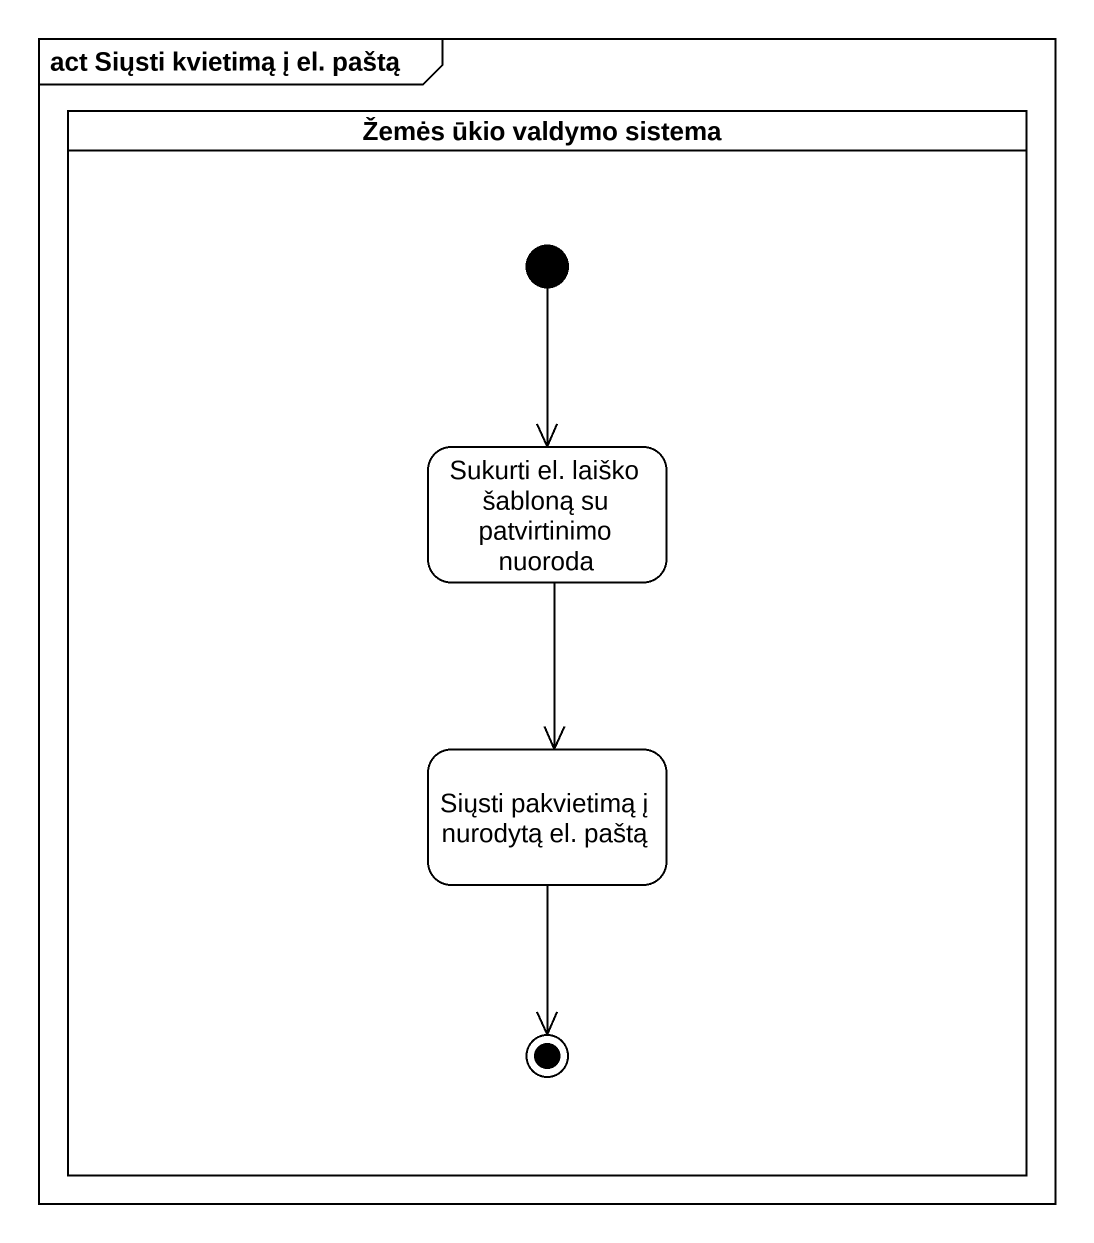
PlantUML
@startuml
mainframe act Siųsti kvietimą į el. paštą
hide empty description
state "Žemės ūkio valdymo sistema" as Žemės_ūkio_valdymo_sistema <<partition>> {
  state "Sukurti el. laiško šabloną su patvirtinimo nuoroda" as Sukurti_el_laiško_šabloną
  state "Siųsti pakvietimą į nurodytą el. paštą" as Siųsti_pakvietimą_į
  [*] --> Sukurti_el_laiško_šabloną
  Siųsti_pakvietimą_į --> [*]
}
Sukurti_el_laiško_šabloną --> Siųsti_pakvietimą_į
@enduml
